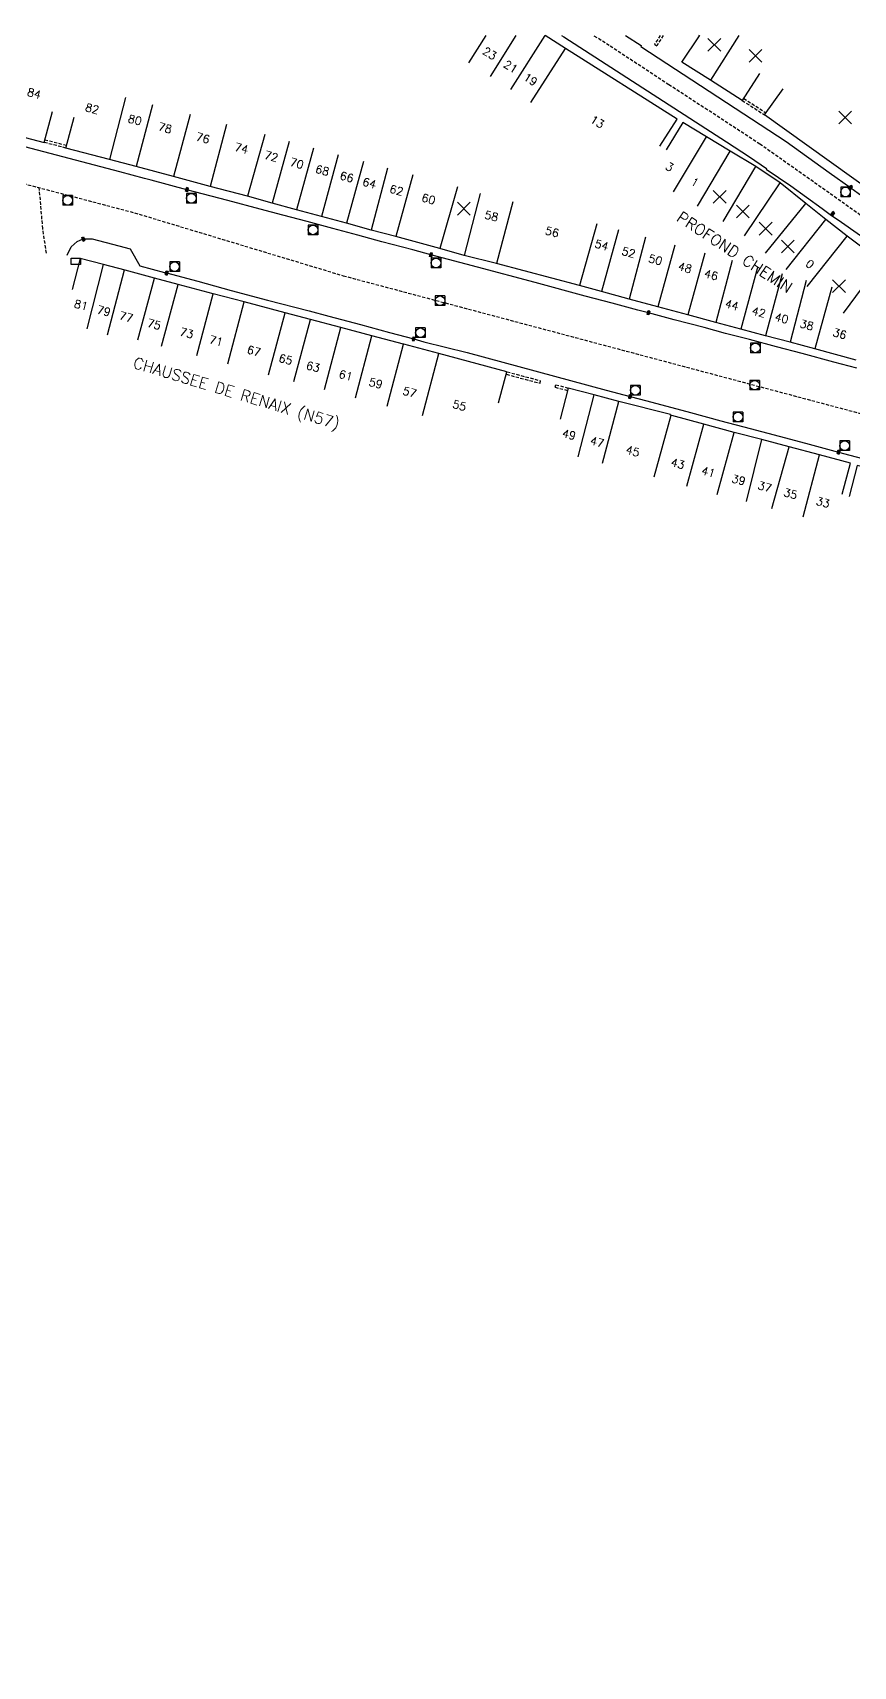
# Model space of a CAD drawing. Header units: millimetres. Extents: x 111000 to 112001, y 155000 to 156000.
# Drawn here: x 111343.9 to 111472.1, y 155745.2 to 156000.4 of the extents above; entities that cross this region are included whole.
import ezdxf
from ezdxf.enums import TextEntityAlignment as Align

# ---------------------------------------------------------------- set-up
doc = ezdxf.new("R2010")
doc.units = ezdxf.units.MM
doc.linetypes.add('DASHED', pattern=[0.75, 0.5, -0.25])
doc.layers.get('0').update_dxf_attribs({"linetype": 'CONTINUOUS'})
for name, color, linetype in [('W0001', 6, 'DASHED'), ('W0008', 7, 'CONTINUOUS'), ('W0100', 7, 'CONTINUOUS'), ('W0112', 1, 'DASHED'), ('W0400', 7, 'CONTINUOUS'), ('W0420', 7, 'CONTINUOUS'), ('W0989', 7, 'CONTINUOUS'), ('W0991', 7, 'CONTINUOUS'), ('W1102', 7, 'CONTINUOUS'), ('W1471', 7, 'CONTINUOUS')]:
    doc.layers.add(name, color=color, linetype=linetype)
doc.styles.get("Standard").update_dxf_attribs({"font": 'romans.shx', "width": 0.85})

# ---------------------------------------------------------------- blocks, each defined once
blk = doc.blocks.new('t991o')
at = {"color": 0, "linetype": 'Continuous'}
for p, q in [((-1, 1), (1, -1)), ((-1, -1), (1, 1))]:
    blk.add_line(p, q, dxfattribs=at)
blk = doc.blocks.new('T400')
for p, q in [((-0.15, 0.3), (0.15, 0.3)), ((-0.15, -0.25), (-0.15, 0.3)), ((-0.15, 0.15), (0.15, 0.15)), ((-0.15, 0), (0.15, 0)), ((0.15, 0.3), (0.15, -0.25)), ((-0.15, -0.15), (0.15, -0.15)), ((-0.15, -0.25), (-0.15, -0.3)), ((-0.15, -0.3), (0.15, -0.3)), ((0.15, -0.3), (0.15, -0.25))]:
    blk.add_line(p, q)
blk = doc.blocks.new('T420')
for p, q in [((0.75, 0.75), (-0.75, 0.75)), ((-0.75, 0.75), (-0.75, -0.75)), ((0.75, 0.75), (0.75, -0.75)), ((0.75, -0.75), (-0.75, -0.75))]:
    blk.add_line(p, q)
blk.add_ellipse((0, 0), major_axis=(-0.53, 0.53), ratio=1, start_param=3.926991, end_param=10.210176)
blk = doc.blocks.new('T1471')
at = {"color": 0, "linetype": 'Continuous', "flags": 128}
blk.add_lwpolyline([(-0.75, -0.5), (-0.75, 0.5), (0.75, 0.5), (0.75, -0.5), (-0.75, -0.5)], dxfattribs=at)

msp = doc.modelspace()

# ---------------------------------------------------------------- linework, layer by layer
at = {"layer": 'W0001'}
for points in [[(111250.45, 156000), (111275.71, 155993.32), (111322.84, 155982.02), (111359.81, 155972.29), (111392.41, 155962.46), (111476.06, 155940.19), (111520.8, 155928.34), (111526.14, 155926.77)], [(111531.42, 155940.58), (111507.35, 155952.93), (111492.25, 155960.77), (111484.27, 155964.97), (111479.38, 155967.74), (111475.62, 155970.19), (111468.29, 155975.4), (111457.5, 155983.02), (111443.28, 155992.29), (111433.94, 155998.42), (111431.46, 156000)], [(111346.03, 155965.99), (111345.47, 155969.82), (111344.92, 155976.2)]]:
    msp.add_lwpolyline(points, dxfattribs=at)
at = {"layer": 'W0008'}
msp.add_lwpolyline([(111659.16, 155921.76, -0.000492), (111654.7, 155920.6, -0.000014), (111644.5, 155917.97, 0.000006), (111619.12, 155911.43, 0.000111), (111613.75, 155910.04, -0.000134), (111609.3, 155908.89, -0.028239), (111609.16, 155908.87, -0.003484), (111608.03, 155908.72, -0.169583), (111603.88, 155909.6, -0.113212), (111601.87, 155911.55, 0.017086), (111601.24, 155912.85, -0.066695), (111600.51, 155916.3, -0.068241), (111600.71, 155919.74, -0.009223), (111602.11, 155926.09, -0.019542), (111602.93, 155929.05, -0.000552), (111603.68, 155931.35, -0.000113), (111607.33, 155942.58, -0.001337), (111608.78, 155947.01, -0.000706), (111611.57, 155955.39)], format="xyb", dxfattribs=at)
for points in [[(111426.51, 156000), (111426.84, 155999.79), (111452.29, 155983.37), (111455.85, 155981.02), (111458.54, 155979.21), (111458.45, 155979.09), (111462.31, 155976.49), (111467.23, 155972.95), (111468.7, 155971.89), (111469.08, 155971.61), (111470.23, 155970.81), (111474.6, 155967.73)], [(111436.47, 156000), (111438.95, 155998.41), (111438.87, 155998.29), (111461.59, 155983.41), (111468.32, 155978.59), (111471.67, 155976.18), (111475.72, 155973.27), (111478.98, 155971.03), (111483.06, 155968.53), (111487.6, 155966.01), (111505.47, 155956.25), (111515.29, 155950.87), (111519.79, 155948.5), (111526.2, 155945.25), (111532.46, 155942.03)], [(111472.61, 155948.02), (111469.04, 155948.98), (111464.07, 155950.3), (111460.07, 155951.36), (111455.84, 155952.48), (111452.13, 155953.46), (111448.79, 155954.35), (111444.1, 155955.59), (111440.08, 155956.66), (111438.42, 155957.1), (111434.42, 155958.16), (111430.2, 155959.29), (111422.38, 155961.39), (111413.35, 155963.79), (111406.1, 155965.71), (111403.27, 155966.49), (111398.41, 155967.78), (111394.66, 155968.78), (111390.76, 155969.84), (111386.78, 155970.92), (111382.95, 155971.91), (111379.4, 155972.85), (111374.39, 155974.21), (111369.14, 155975.59), (111367.98, 155975.9), (111362.41, 155977.39), (111361.37, 155977.67), (111357.51, 155978.68), (111334.69, 155984.67)], [(111472.61, 155948.02), (111469.04, 155948.98), (111464.07, 155950.3), (111460.07, 155951.36), (111455.84, 155952.48), (111452.13, 155953.46), (111448.79, 155954.35), (111444.1, 155955.59), (111440.08, 155956.66), (111438.42, 155957.1), (111434.42, 155958.16), (111430.2, 155959.29), (111422.38, 155961.39), (111413.35, 155963.79), (111406.1, 155965.71), (111403.27, 155966.49), (111398.41, 155967.78), (111394.66, 155968.78), (111390.76, 155969.84), (111386.78, 155970.92), (111382.95, 155971.91), (111379.4, 155972.85), (111374.39, 155974.21), (111369.14, 155975.59), (111367.98, 155975.9), (111362.41, 155977.39), (111361.37, 155977.67), (111357.51, 155978.68), (111334.69, 155984.67)], [(111349.26, 155965.66), (111349.88, 155966.95), (111350.85, 155967.83), (111351.79, 155968.2), (111353.19, 155968.25), (111357.36, 155967.15), (111359.13, 155966.66), (111360.6, 155964.03), (111364.46, 155962.99), (111364.81, 155962.9), (111369.69, 155961.6), (111374.89, 155960.18), (111380.55, 155958.65), (111387.08, 155956.96), (111390.16, 155956.14), (111395.1, 155954.83), (111399.64, 155953.59), (111403.41, 155952.6), (111405, 155952.16), (111411.74, 155950.45), (111433.49, 155944.6), (111437.2, 155943.59), (111439.82, 155942.9), (111446.65, 155941.08), (111451.39, 155939.82), (111455.98, 155938.6), (111460.49, 155937.4), (111464.62, 155936.31), (111469.79, 155934.92), (111479.84, 155932.27)]]:
    msp.add_lwpolyline(points, dxfattribs=at)
at = {"layer": 'W0100'}
for p, q in [((111448.05, 155999.93), (111447.94, 156000)), ((111345.67, 155983.28), (111346.96, 155988.11)), ((111441.88, 155982.71), (111444.55, 155986.94))]:
    msp.add_line(p, q, dxfattribs=at)
for points in [[(111282.43, 156000), (111285.4, 155999.22), (111290.21, 155997.96), (111294.09, 155996.91), (111299.92, 155995.37), (111304.74, 155994.09), (111309.57, 155992.79), (111313.61, 155991.74), (111326.29, 155988.36), (111330.85, 155987.19), (111338.97, 155985.06), (111345.67, 155983.28)], [(111444.55, 155986.94), (111427.12, 155997.94), (111423.97, 155999.97), (111423.92, 156000)], [(111457.43, 155994.04), (111454.74, 155989.83), (111449.76, 155993), (111445.32, 155995.82), (111448.05, 155999.93)], [(111486.26, 155978), (111479.87, 155971.85), (111475.28, 155975.37), (111458.21, 155987.59), (111461.12, 155991.65)], [(111472.54, 155949.28), (111466.08, 155951.05), (111462.22, 155952.06), (111458.39, 155953.08), (111454.51, 155954.11), (111450.59, 155955.15), (111446.25, 155956.33), (111441.56, 155957.61), (111437.06, 155958.8), (111432.74, 155960), (111429.3, 155960.96), (111416.36, 155964.35), (111411.31, 155965.64), (111407.49, 155966.72), (111400.64, 155968.58), (111400.62, 155968.57), (111396.77, 155969.59), (111392.9, 155970.65), (111389.01, 155971.7), (111385.12, 155972.76), (111381.32, 155973.8), (111377.47, 155974.87), (111371.63, 155976.41), (111365.88, 155977.96), (111360.04, 155979.52), (111355.87, 155980.6), (111349.09, 155982.41), (111350.38, 155987.24)], [(111528.64, 155938.86), (111520.26, 155942.77), (111516.91, 155944.43), (111512.64, 155946.61), (111509.6, 155948.11), (111506.82, 155949.51), (111503.64, 155951.16), (111503.71, 155951.26), (111498.22, 155953.8), (111495.66, 155955.05), (111484.26, 155960.72), (111479.84, 155963.02), (111476.49, 155964.64), (111471.12, 155968.62), (111467.8, 155971.26), (111464.65, 155973.76), (111460.66, 155976.98), (111456.88, 155979.54), (111452.87, 155981.92), (111449.16, 155984.14), (111445.44, 155986.39), (111442.85, 155982.11)], [(111416.68, 155942.63), (111417.98, 155947.45), (111407.32, 155950.32), (111401.87, 155951.75), (111401.84, 155951.75), (111396.87, 155953.06), (111392.02, 155954.35), (111387.28, 155955.6), (111383.31, 155956.67), (111376.94, 155958.36), (111372.09, 155959.65), (111366.6, 155961.11), (111362.93, 155962.09), (111358.31, 155963.33), (111354.96, 155964.2), (111351.33, 155965.14), (111350.07, 155960.3)], [(111470.33, 155928.33), (111471.62, 155933.17), (111466.79, 155934.46), (111462.04, 155935.71), (111457.78, 155936.89), (111453.46, 155937.95), (111448.74, 155939.25), (111443.74, 155940.64), (111443.51, 155940.7), (111443.55, 155940.79), (111435.47, 155942.84), (111431.62, 155943.86), (111427.56, 155944.91), (111426.3, 155940.07)], [(111495.54, 155921.57), (111496.88, 155926.39), (111492.53, 155927.59), (111487.48, 155928.89), (111481.52, 155930.47), (111477.38, 155931.6), (111472.69, 155932.83), (111471.43, 155927.99)]]:
    msp.add_lwpolyline(points, dxfattribs=at)
at = {"layer": 'W0112'}
for p, q in [((111441.93, 156000), (111441.03, 155998.61)), ((111442.4, 156000), (111441.37, 155998.39)), ((111441.03, 155998.61), (111441.37, 155998.39)), ((111454.74, 155989.83), (111454.96, 155990.16)), ((111454.74, 155989.83), (111458.21, 155987.59)), ((111454.96, 155990.16), (111458.42, 155987.92)), ((111458.21, 155987.59), (111458.42, 155987.92)), ((111349.09, 155982.41), (111345.66, 155983.28)), ((111349.18, 155982.79), (111345.76, 155983.67)), ((111417.89, 155947.06), (111423.14, 155945.67)), ((111417.99, 155947.45), (111423.24, 155946.06)), ((111423.14, 155945.67), (111423.24, 155946.06)), ((111425.49, 155945.05), (111425.6, 155945.44)), ((111425.49, 155945.05), (111427.45, 155944.53)), ((111425.6, 155945.44), (111427.55, 155944.91))]:
    msp.add_line(p, q, dxfattribs=at)
at = {"layer": 'W1102'}
for p, q in [((111412, 155995.71), (111414.71, 156000)), ((111415.39, 155993.58), (111419.42, 156000)), ((111418.59, 155991.54), (111423.97, 155999.97)), ((111448.09, 156000), (111448.05, 155999.93)), ((111454.22, 156000), (111449.76, 155993)), ((111421.7, 155989.53), (111427.12, 155997.94)), ((111358.37, 155990.28), (111355.87, 155980.6)), ((111362.62, 155989.18), (111360.04, 155979.52)), ((111368.48, 155987.62), (111365.88, 155977.96)), ((111374.18, 155986.08), (111371.63, 155976.41)), ((111380.15, 155984.51), (111377.47, 155974.87)), ((111383.97, 155983.44), (111381.32, 155973.8)), ((111387.75, 155982.4), (111385.12, 155972.76)), ((111443.99, 155975.58), (111449.16, 155984.14)), ((111447.74, 155973.34), (111452.87, 155981.92)), ((111391.6, 155981.36), (111389.01, 155971.7)), ((111395.54, 155980.3), (111392.9, 155970.65)), ((111399.34, 155979.26), (111396.77, 155969.59)), ((111451.76, 155970.94), (111456.88, 155979.54)), ((111403.26, 155978.23), (111400.64, 155968.58)), ((111455.07, 155968.69), (111460.66, 155976.98)), ((111410.23, 155976.34), (111407.49, 155966.72)), ((111413.78, 155975.33), (111411.31, 155965.64)), ((111418.9, 155974.02), (111416.36, 155964.35)), ((111458.36, 155965.98), (111464.65, 155973.76)), ((111432, 155970.59), (111429.3, 155960.96)), ((111435.4, 155969.64), (111432.74, 155960)), ((111461.59, 155963.42), (111467.8, 155971.26)), ((111439.63, 155968.47), (111437.06, 155958.8)), ((111444.18, 155967.26), (111441.56, 155957.61)), ((111464.89, 155960.79), (111471.12, 155968.62)), ((111352.41, 155954.15), (111354.96, 155964.2)), ((111448.88, 155965.98), (111446.25, 155956.33)), ((111453.15, 155964.82), (111450.59, 155955.15)), ((111470.53, 155956.6), (111476.49, 155964.64)), ((111355.59, 155953.24), (111358.21, 155963.36)), ((111360.33, 155952.43), (111362.93, 155962.09)), ((111457.1, 155963.77), (111454.51, 155954.11)), ((111460.96, 155962.74), (111458.39, 155953.08)), ((111464.74, 155961.73), (111462.22, 155952.06)), ((111364.02, 155951.45), (111366.6, 155961.11)), ((111369.53, 155949.99), (111372.09, 155959.65)), ((111468.72, 155960.7), (111466.08, 155951.05)), ((111374.37, 155948.7), (111376.94, 155958.36)), ((111380.73, 155947), (111383.31, 155956.67)), ((111384.69, 155945.94), (111387.28, 155955.6)), ((111389.47, 155944.68), (111392.02, 155954.35)), ((111394.3, 155943.4), (111396.87, 155953.06)), ((111399.28, 155942.08), (111401.84, 155951.75)), ((111404.79, 155940.64), (111407.32, 155950.32)), ((111429.11, 155934.18), (111431.62, 155943.86)), ((111432.89, 155933.17), (111435.47, 155942.84)), ((111440.97, 155931.03), (111443.62, 155940.67)), ((111446.06, 155929.61), (111448.74, 155939.25)), ((111450.81, 155928.31), (111453.46, 155937.95)), ((111455.41, 155927.18), (111457.78, 155936.89)), ((111459.36, 155926.08), (111462.04, 155935.71)), ((111464.24, 155924.79), (111466.79, 155934.46))]:
    msp.add_line(p, q, dxfattribs=at)

# ---------------------------------------------------------------- block references
at = {"layer": 'W0400'}
for p, rotation in [((111367.98, 155975.9), 165.1388751412694), ((111471.64, 155976.21), 145.9750908213768), ((111468.86, 155972.14), 145.9750908213768), ((111351.79, 155968.2), 21.79635596983651), ((111406.1, 155965.71), 165.1733683112018), ((111364.81, 155962.9), 345.4590786907785), ((111440.08, 155956.66), 165.071246709057), ((111403.41, 155952.6), 345.3220828480599), ((111437.2, 155943.59), 344.8184517454712), ((111469.79, 155934.92), 344.9361789132586)]:
    msp.add_blockref('T400', p, dxfattribs=dict(at, rotation=rotation))
at = {"layer": 'W0420'}
for p in [(111349.35, 155974.23), (111368.67, 155974.56), (111470.86, 155975.53), (111387.67, 155969.62), (111387.67, 155969.61), (111366.05, 155963.88), (111406.9, 155964.45), (111407.52, 155958.55), (111404.46, 155953.55), (111456.77, 155951.19), (111456.68, 155945.37), (111438.03, 155944.57), (111454.07, 155940.4), (111470.73, 155935.91)]:
    msp.add_blockref('T420', p, dxfattribs=at)
at = {"layer": 'W0991'}
for p in [(111450.38, 155998.54), (111456.8, 155996.81), (111470.81, 155987.17), (111451.21, 155974.77), (111411.25, 155972.93), (111454.81, 155972.49), (111458.38, 155969.82), (111461.86, 155967.04), (111469.85, 155960.84)]:
    msp.add_blockref('t991o', p, dxfattribs=at)
at = {"layer": 'W1471'}
msp.add_blockref('T1471', (111350.63, 155964.72), dxfattribs=at)

# ---------------------------------------------------------------- texts
at = {"layer": 'W0989'}
for s, rotation, p in [('PROFOND CHEMIN', 326.7119, (111453.56, 155966.13)), ('CHAUSSEE DE RENAIX (N57)', 343.229, (111375.71, 155944))]:
    msp.add_text(s, height=1.75, rotation=rotation, dxfattribs=at).set_placement(p, align=Align.MIDDLE)
at = {"layer": 'W0991'}
for s, rotation, p in [('23', 327.8551, (111415.28, 155997.19)), ('21', 327.4599, (111418.56, 155995.12)), ('19', 327.1843, (111421.67, 155993.12)), ('84', 345.067, (111344.12, 155990.94)), ('82', 345.0744, (111353.19, 155988.56)), ('80', 345.5032, (111359.86, 155986.8)), ('13', 327.7457, (111432.1, 155986.51)), ('78', 345.0467, (111364.56, 155985.56)), ('76', 344.9233, (111370.47, 155983.97)), ('74', 345.2151, (111376.52, 155982.36)), ('72', 344.4371, (111381.17, 155981.11)), ('70', 344.6463, (111385.14, 155980.01)), ('68', 344.7587, (111389.14, 155978.92)), ('3', 328.8739, (111443.37, 155979.46)), ('66', 344.9863, (111392.95, 155977.89)), ('64', 344.691, (111396.49, 155976.93)), ('1', 329.1357, (111447.34, 155977.07)), ('62', 344.8359, (111400.73, 155975.81)), ('60', 344.8395, (111405.73, 155974.45)), ('58', 345.6826, (111415.56, 155971.78)), ('56', 345.3247, (111425.04, 155969.31)), ('54', 344.3614, (111432.78, 155967.25)), ('52', 344.5512, (111436.99, 155966.09)), ('50', 345.098, (111441.17, 155964.95)), ('48', 344.7881, (111445.79, 155963.71)), ('0', 321.4696, (111465.31, 155964.29)), ('46', 344.7774, (111449.89, 155962.6)), ('81', 345.4048, (111351.44, 155957.88)), ('79', 345.4446, (111355, 155956.96)), ('77', 344.9601, (111358.5, 155956.03)), ('44', 345.1836, (111453.13, 155957.89)), ('42', 345.018, (111457.33, 155956.77)), ('40', 345.1144, (111460.89, 155955.82)), ('75', 345.0135, (111362.84, 155954.87)), ('73', 345.1861, (111367.94, 155953.51)), ('38', 345.4302, (111464.82, 155954.78)), ('36', 344.6645, (111469.96, 155953.4)), ('71', 345.1209, (111372.56, 155952.29)), ('67', 345.0602, (111378.46, 155950.71)), ('65', 345.0256, (111383.41, 155949.39)), ('63', 345.1977, (111387.69, 155948.25)), ('61', 345.1128, (111392.79, 155946.9)), ('59', 345.1988, (111397.49, 155945.66)), ('57', 345.2964, (111402.78, 155944.27)), ('55', 344.9644, (111410.56, 155942.2)), ('49', 345.4577, (111427.67, 155937.65)), ('47', 345.0806, (111432.07, 155936.49)), ('45', 344.6107, (111437.64, 155935.06)), ('43', 344.4747, (111444.66, 155933.11)), ('41', 344.6505, (111449.44, 155931.8)), ('39', 346.2579, (111454.18, 155930.57)), ('37', 344.4555, (111458.25, 155929.5)), ('35', 345.2606, (111462.28, 155928.41)), ('33', 345.0057, (111467.34, 155927.06))]:
    msp.add_text(s, height=1.25, rotation=rotation, dxfattribs=at).set_placement(p, align=Align.MIDDLE)

doc.saveas('drawing.dxf')
